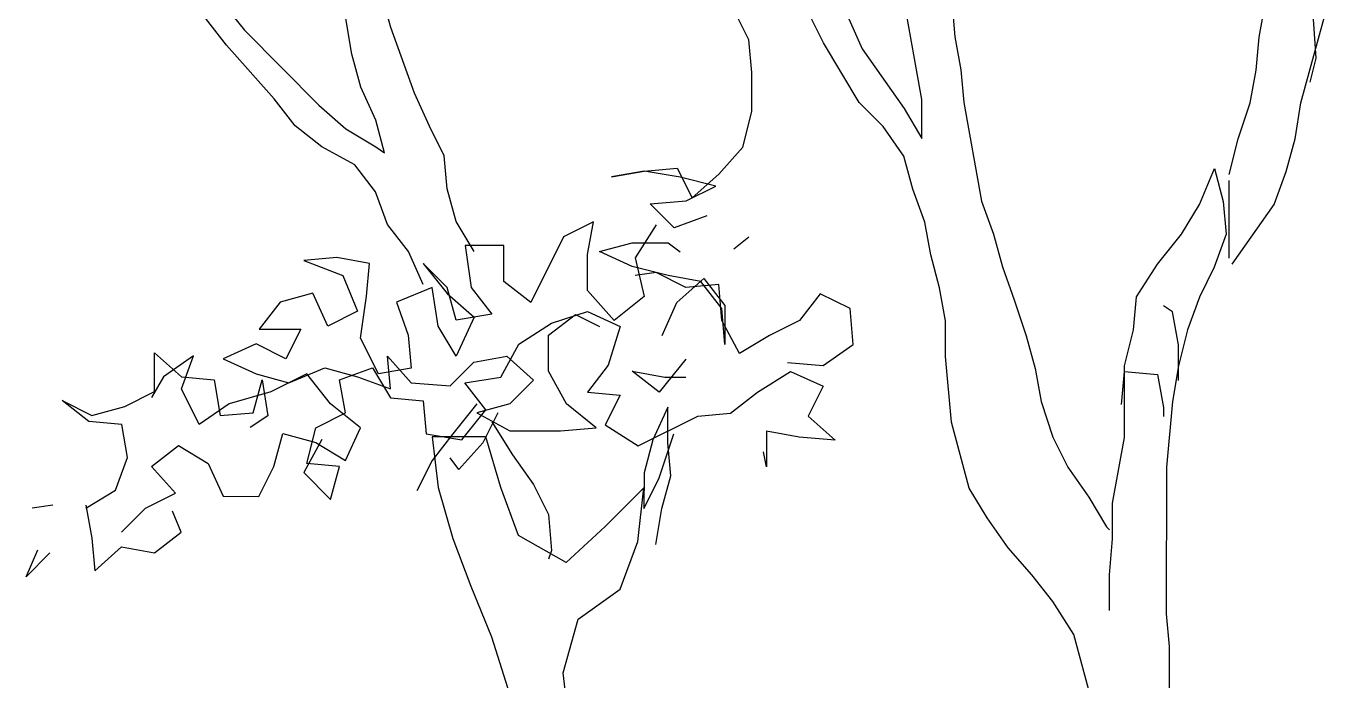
# Model space of a CAD drawing. Header units: millimetres. Extents: x 684983 to 685377, y 990360 to 990509.
# Drawn here: x 684986.3793 to 684986.6214, y 990361.189 to 990361.3107 of the extents above; entities that cross this region are included whole.
import ezdxf

# ---------------------------------------------------------------- set-up
doc = ezdxf.new("R2010")
doc.units = ezdxf.units.MM
doc.layers.add('TEAK', color=7, linetype='Continuous')

# ---------------------------------------------------------------- blocks, each defined once
blk = doc.blocks.new('A$C25655A80')
at = {"color": 62}
for p, q in [((-0.22661, 1.32777), (-0.22949, 1.33834)), ((-0.2814, 1.33647), (-0.27372, 1.32685)), ((-0.11126, 1.32381), (-0.11606, 1.33343)), ((-0.05552, 1.30454), (-0.06126, 1.33627)), ((-0.04588, 1.33625), (-0.04493, 1.32472)), ((0.05312, 1.32463), (0.05506, 1.3352)), ((0.06656, 1.30346), (0.07524, 1.33518)), ((-0.27949, 1.32205), (-0.28621, 1.3307)), ((-0.23912, 1.31913), (-0.24103, 1.33066)), ((-0.08723, 1.32283), (-0.09203, 1.33245)), ((-0.07953, 1.33148), (-0.07473, 1.3209)), ((0.07043, 1.33038), (0.07138, 1.31788)), ((-0.27372, 1.32685), (-0.24971, 1.30279)), ((-0.21894, 1.30661), (-0.22661, 1.32777)), ((-0.26413, 1.30473), (-0.27949, 1.32205)), ((-0.11031, 1.31324), (-0.11126, 1.32381)), ((-0.07571, 1.30359), (-0.08723, 1.32283)), ((-0.07473, 1.3209), (-0.06129, 1.30166)), ((-0.04493, 1.32472), (-0.04302, 1.31414)), ((0.05215, 1.31405), (0.05312, 1.32463)), ((-0.23624, 1.30855), (-0.23912, 1.31913)), ((0.07138, 1.31788), (0.06945, 1.31019)), ((-0.11032, 1.30074), (-0.11031, 1.31324)), ((-0.04302, 1.31414), (-0.04207, 1.30356)), ((0.05022, 1.30348), (0.05215, 1.31405)), ((-0.23145, 1.29797), (-0.23624, 1.30855)), ((-0.2574, 1.29607), (-0.26413, 1.30473)), ((-0.21415, 1.29603), (-0.21894, 1.30661)), ((-0.05553, 1.29204), (-0.05552, 1.30454)), ((-0.24971, 1.30279), (-0.24106, 1.29509)), ((-0.11321, 1.28921), (-0.11032, 1.30074)), ((-0.06803, 1.2959), (-0.07571, 1.30359)), ((-0.06129, 1.30166), (-0.05553, 1.29204)), ((-0.04207, 1.30356), (-0.03633, 1.27184)), ((0.04636, 1.29195), (0.05022, 1.30348)), ((0.06463, 1.29193), (0.06656, 1.30346)), ((-0.24876, 1.28933), (-0.2574, 1.29607)), ((-0.22857, 1.28739), (-0.23145, 1.29797)), ((-0.20935, 1.28641), (-0.21415, 1.29603)), ((-0.06131, 1.28628), (-0.06803, 1.2959)), ((-0.24106, 1.29509), (-0.23145, 1.28932)), ((0.04347, 1.28041), (0.04636, 1.29195)), ((0.06173, 1.28136), (0.06463, 1.29193)), ((-0.23819, 1.28356), (-0.24876, 1.28933)), ((-0.23145, 1.28932), (-0.22857, 1.28739)), ((-0.12091, 1.28056), (-0.11321, 1.28921)), ((-0.23147, 1.2749), (-0.23819, 1.28356)), ((-0.2084, 1.27584), (-0.20935, 1.28641)), ((-0.05843, 1.2757), (-0.06131, 1.28628)), ((-0.15552, 1.27964), (-0.14494, 1.28155)), ((-0.14494, 1.28155), (-0.15552, 1.27964)), ((-0.14494, 1.28155), (-0.13437, 1.2825)), ((-0.13341, 1.27962), (-0.14494, 1.28155)), ((-0.13437, 1.2825), (-0.12957, 1.27288)), ((-0.12188, 1.27672), (-0.13341, 1.27962)), ((-0.12957, 1.27288), (-0.12091, 1.28056)), ((0.05788, 1.27079), (0.06173, 1.28136)), ((-0.22763, 1.26432), (-0.23147, 1.2749)), ((-0.20552, 1.26526), (-0.2084, 1.27584)), ((-0.1315, 1.27192), (-0.12188, 1.27672)), ((-0.0546, 1.26512), (-0.05843, 1.2757)), ((0.04344, 1.2535), (0.04347, 1.27849)), ((-0.14303, 1.27097), (-0.1315, 1.27192)), ((-0.13535, 1.26327), (-0.14303, 1.27097)), ((-0.03633, 1.27184), (-0.03249, 1.26126)), ((0.0444, 1.25157), (0.05788, 1.27079)), ((-0.12477, 1.26711), (-0.13535, 1.26327)), ((-0.22091, 1.25566), (-0.22763, 1.26432)), ((-0.19976, 1.25564), (-0.20552, 1.26526)), ((-0.1613, 1.26522), (-0.17092, 1.26042)), ((-0.16323, 1.25465), (-0.1613, 1.26522)), ((-0.14112, 1.26424), (-0.14785, 1.25367)), ((-0.05268, 1.25455), (-0.0546, 1.26512)), ((-0.17092, 1.26042), (-0.18151, 1.23928)), ((-0.15939, 1.25561), (-0.14881, 1.25848)), ((-0.14881, 1.25848), (-0.13728, 1.25847)), ((-0.13728, 1.25847), (-0.13343, 1.25558)), ((-0.11613, 1.25653), (-0.11132, 1.26037)), ((-0.03249, 1.26126), (-0.02962, 1.25068)), ((-0.24398, 1.25376), (-0.25456, 1.25281)), ((-0.23341, 1.25183), (-0.24398, 1.25376)), ((-0.21611, 1.24508), (-0.22091, 1.25566)), ((-0.20264, 1.25757), (-0.20073, 1.24411)), ((-0.19015, 1.25756), (-0.20264, 1.25757)), ((-0.19016, 1.24602), (-0.19015, 1.25756)), ((-0.16324, 1.24311), (-0.16323, 1.25465)), ((-0.14882, 1.25079), (-0.15939, 1.25561)), ((-0.04981, 1.24397), (-0.05268, 1.25455)), ((-0.25456, 1.25281), (-0.24207, 1.24799)), ((-0.23438, 1.24126), (-0.23341, 1.25183)), ((-0.21611, 1.25181), (-0.20843, 1.24219)), ((-0.20843, 1.24412), (-0.21611, 1.25181)), ((-0.13729, 1.2479), (-0.14882, 1.25079)), ((-0.14785, 1.25367), (-0.14498, 1.24117)), ((-0.02962, 1.25068), (-0.02578, 1.2401)), ((-0.24207, 1.24799), (-0.23727, 1.23645)), ((-0.18151, 1.23928), (-0.19016, 1.24602)), ((-0.14113, 1.24886), (-0.14786, 1.24791)), ((-0.13152, 1.24405), (-0.14113, 1.24886)), ((-0.12671, 1.24596), (-0.13729, 1.2479)), ((-0.13441, 1.23924), (-0.12575, 1.24692)), ((-0.11999, 1.23731), (-0.12671, 1.24596)), ((-0.12575, 1.24692), (-0.11903, 1.23827)), ((-0.25169, 1.24223), (-0.26226, 1.23936)), ((-0.24689, 1.23165), (-0.25169, 1.24223)), ((-0.23632, 1.2278), (-0.23438, 1.24126)), ((-0.21323, 1.24412), (-0.22477, 1.23932)), ((-0.21132, 1.23162), (-0.21323, 1.24412)), ((-0.20555, 1.23354), (-0.20843, 1.24412)), ((-0.20843, 1.24219), (-0.19978, 1.23449)), ((-0.20073, 1.24411), (-0.19401, 1.23545)), ((-0.1546, 1.23349), (-0.16324, 1.24311)), ((-0.14498, 1.24117), (-0.1546, 1.23349)), ((-0.12095, 1.245), (-0.13152, 1.24405)), ((-0.12, 1.23346), (-0.12095, 1.245)), ((-0.08826, 1.24208), (-0.095, 1.23344)), ((-0.07866, 1.23727), (-0.08826, 1.24208)), ((-0.0479, 1.23339), (-0.04981, 1.24397)), ((-0.26226, 1.23936), (-0.269, 1.23071)), ((-0.22477, 1.23932), (-0.22094, 1.22875)), ((-0.13923, 1.22867), (-0.13441, 1.23924)), ((-0.11904, 1.22577), (-0.11999, 1.23731)), ((-0.11903, 1.23827), (-0.11904, 1.22577)), ((-0.0777, 1.22573), (-0.07866, 1.23727)), ((-0.02578, 1.2401), (-0.02195, 1.22856)), ((0.02516, 1.23621), (0.02228, 1.23814)), ((-0.23727, 1.23645), (-0.24689, 1.23165)), ((-0.19978, 1.23449), (-0.20556, 1.222)), ((-0.19401, 1.23545), (-0.20555, 1.23354)), ((-0.17575, 1.2287), (-0.1671, 1.23543)), ((-0.17479, 1.23255), (-0.16325, 1.23638)), ((-0.1671, 1.23543), (-0.15941, 1.23157)), ((-0.16325, 1.23638), (-0.15268, 1.23157)), ((-0.11424, 1.22288), (-0.12, 1.23346)), ((-0.095, 1.23344), (-0.10462, 1.22864)), ((-0.04791, 1.22186), (-0.0479, 1.23339)), ((0.02708, 1.22564), (0.02516, 1.23621)), ((-0.269, 1.23071), (-0.25554, 1.2307)), ((-0.25554, 1.2307), (-0.26036, 1.22109)), ((-0.22094, 1.22875), (-0.21998, 1.21817)), ((-0.20556, 1.222), (-0.21132, 1.23162)), ((-0.18537, 1.22583), (-0.17479, 1.23255)), ((-0.17577, 1.21717), (-0.17575, 1.2287)), ((-0.15268, 1.23157), (-0.15654, 1.21907)), ((-0.10462, 1.22864), (-0.11424, 1.22288)), ((-0.02195, 1.22856), (-0.01907, 1.21799)), ((-0.26997, 1.22591), (-0.28054, 1.22111)), ((-0.26036, 1.22109), (-0.26997, 1.22591)), ((-0.23056, 1.21626), (-0.23632, 1.2278)), ((-0.19115, 1.21526), (-0.18537, 1.22583)), ((-0.08732, 1.21901), (-0.0777, 1.22573)), ((0.02707, 1.2141), (0.02708, 1.22564)), ((-0.30266, 1.21056), (-0.30265, 1.22305)), ((-0.30265, 1.22305), (-0.29401, 1.21535)), ((-0.29016, 1.22208), (-0.29978, 1.21536)), ((-0.29401, 1.21151), (-0.29016, 1.22208)), ((-0.28054, 1.22111), (-0.26997, 1.21629)), ((-0.22767, 1.22202), (-0.21999, 1.21336)), ((-0.22672, 1.21145), (-0.22767, 1.22202)), ((-0.1998, 1.22008), (-0.18922, 1.22199)), ((-0.18922, 1.22199), (-0.18057, 1.21429)), ((-0.13154, 1.22097), (-0.1402, 1.21041)), ((-0.046, 1.20071), (-0.04791, 1.22186)), ((-0.26997, 1.21629), (-0.2594, 1.2134)), ((-0.25363, 1.21628), (-0.26517, 1.21052)), ((-0.2594, 1.2134), (-0.24786, 1.2182)), ((-0.24595, 1.20666), (-0.25363, 1.21628)), ((-0.24786, 1.2182), (-0.23729, 1.2153)), ((-0.24306, 1.21435), (-0.23248, 1.21818)), ((-0.23248, 1.21818), (-0.22672, 1.20856)), ((-0.21998, 1.21817), (-0.23056, 1.21626)), ((-0.20749, 1.21239), (-0.1998, 1.22008)), ((-0.17001, 1.20659), (-0.17577, 1.21717)), ((-0.15654, 1.21907), (-0.16327, 1.21043)), ((-0.14885, 1.21714), (-0.13828, 1.21521)), ((-0.1402, 1.21041), (-0.14885, 1.21714)), ((-0.10848, 1.21038), (-0.0979, 1.2171)), ((-0.09886, 1.21998), (-0.08732, 1.21901)), ((-0.0979, 1.2171), (-0.08733, 1.21228)), ((-0.01907, 1.21799), (-0.01716, 1.20741)), ((0.00879, 1.20643), (0.00977, 1.217)), ((0.00977, 1.217), (0.02034, 1.21603)), ((0.02034, 1.21603), (0.02225, 1.20545)), ((-0.29978, 1.21536), (-0.30363, 1.20863)), ((-0.29401, 1.21535), (-0.28343, 1.21438)), ((-0.28343, 1.21438), (-0.28152, 1.20285)), ((-0.27095, 1.2038), (-0.26805, 1.21437)), ((-0.26805, 1.21437), (-0.26614, 1.20283)), ((-0.24115, 1.20377), (-0.24306, 1.21435)), ((-0.23729, 1.2153), (-0.22672, 1.21145)), ((-0.21999, 1.21336), (-0.20749, 1.21239)), ((-0.20269, 1.21335), (-0.19115, 1.21526)), ((-0.19596, 1.20469), (-0.20269, 1.21335)), ((-0.18057, 1.21429), (-0.18827, 1.20661)), ((-0.13828, 1.21521), (-0.13155, 1.21521)), ((-0.08733, 1.21228), (-0.09215, 1.20267)), ((-0.33247, 1.2077), (-0.32286, 1.20288)), ((-0.32382, 1.20096), (-0.33247, 1.2077)), ((-0.31228, 1.20576), (-0.30266, 1.21056)), ((-0.28825, 1.19997), (-0.29401, 1.21151)), ((-0.26517, 1.21052), (-0.27863, 1.20669)), ((-0.22672, 1.20856), (-0.21615, 1.20759)), ((-0.21615, 1.20759), (-0.2152, 1.19702)), ((-0.16327, 1.21043), (-0.1527, 1.20946)), ((-0.1527, 1.20946), (-0.15752, 1.19985)), ((-0.11714, 1.20366), (-0.10848, 1.21038)), ((-0.32286, 1.20288), (-0.31228, 1.20576)), ((-0.27863, 1.20669), (-0.28825, 1.19997)), ((-0.28152, 1.20285), (-0.27095, 1.2038)), ((-0.25076, 1.19897), (-0.24115, 1.20377)), ((-0.23634, 1.19896), (-0.24595, 1.20666)), ((-0.19885, 1.20662), (-0.20655, 1.19701)), ((-0.20366, 1.19508), (-0.19596, 1.20469)), ((-0.18827, 1.20661), (-0.19885, 1.20373)), ((-0.19885, 1.20373), (-0.18828, 1.19795)), ((-0.19212, 1.20373), (-0.19694, 1.19412)), ((-0.1604, 1.19889), (-0.17001, 1.20659)), ((-0.13732, 1.2056), (-0.14214, 1.19503)), ((-0.13733, 1.19406), (-0.13732, 1.2056)), ((-0.12771, 1.20271), (-0.11714, 1.20366)), ((-0.01716, 1.20741), (-0.01332, 1.19587)), ((0.02225, 1.20545), (0.02225, 1.20257)), ((-0.31325, 1.19999), (-0.32382, 1.20096)), ((-0.31133, 1.18942), (-0.31325, 1.19999)), ((-0.26614, 1.20283), (-0.27191, 1.19899)), ((-0.19405, 1.20084), (-0.18733, 1.19026)), ((-0.15752, 1.19985), (-0.14695, 1.19311)), ((-0.14695, 1.19311), (-0.12771, 1.20271)), ((-0.09215, 1.20267), (-0.0835, 1.19497)), ((-0.04026, 1.17955), (-0.046, 1.20071)), ((-0.26423, 1.18649), (-0.26134, 1.19706)), ((-0.26134, 1.19706), (-0.25077, 1.19417)), ((-0.24884, 1.19513), (-0.25462, 1.18456)), ((-0.25366, 1.18744), (-0.25076, 1.19897)), ((-0.24116, 1.18839), (-0.23634, 1.19896)), ((-0.2152, 1.19702), (-0.20366, 1.19508)), ((-0.20655, 1.19701), (-0.21328, 1.18836)), ((-0.18828, 1.19795), (-0.17194, 1.19794)), ((-0.17194, 1.19794), (-0.1604, 1.19889)), ((-0.14214, 1.19503), (-0.14503, 1.18446)), ((-0.14023, 1.18253), (-0.13541, 1.19694)), ((-0.10561, 1.19788), (-0.10562, 1.18634)), ((-0.09504, 1.19595), (-0.10561, 1.19788)), ((-0.0835, 1.19497), (-0.09504, 1.19595)), ((-0.01332, 1.19587), (-0.00853, 1.18625)), ((-0.30365, 1.18652), (-0.29499, 1.19325)), ((-0.29499, 1.19325), (-0.28538, 1.18747)), ((-0.25077, 1.19417), (-0.24116, 1.18839)), ((-0.19694, 1.19412), (-0.20463, 1.18547)), ((-0.13638, 1.18349), (-0.13733, 1.19406)), ((-0.10562, 1.18634), (-0.10658, 1.19115)), ((-0.31519, 1.17884), (-0.31133, 1.18942)), ((-0.28538, 1.18747), (-0.28058, 1.17689)), ((-0.24308, 1.18647), (-0.25366, 1.18744)), ((-0.2181, 1.17876), (-0.21328, 1.18836)), ((-0.21328, 1.18836), (-0.2181, 1.17876)), ((-0.20463, 1.18547), (-0.20751, 1.18932)), ((-0.18733, 1.19026), (-0.18061, 1.18064)), ((-0.29596, 1.17787), (-0.30365, 1.18652)), ((-0.26905, 1.17688), (-0.26423, 1.18649)), ((-0.25462, 1.18456), (-0.24598, 1.1759)), ((-0.24598, 1.1759), (-0.24308, 1.18647)), ((-0.14503, 1.18446), (-0.14504, 1.17292)), ((-0.14504, 1.17292), (-0.14023, 1.18253)), ((-0.13928, 1.17292), (-0.13638, 1.18349)), ((-0.00853, 1.18625), (-0.00181, 1.17664)), ((-0.32481, 1.17309), (-0.31519, 1.17884)), ((-0.18061, 1.18064), (-0.17581, 1.17103)), ((-0.0345, 1.16994), (-0.04026, 1.17955)), ((-0.33538, 1.17406), (-0.34211, 1.1731)), ((-0.32481, 1.17405), (-0.32289, 1.16347)), ((-0.30558, 1.17307), (-0.29596, 1.17787)), ((-0.28058, 1.17689), (-0.26905, 1.17688)), ((-0.00181, 1.17664), (0.00395, 1.16702)), ((-0.31328, 1.16538), (-0.30558, 1.17307)), ((-0.29405, 1.16537), (-0.29693, 1.1721)), ((-0.17581, 1.17103), (-0.17486, 1.15949)), ((-0.14121, 1.16138), (-0.13928, 1.17292)), ((-0.02778, 1.16032), (-0.0345, 1.16994)), ((0.00395, 1.16702), (0.00491, 1.16605)), ((-0.32289, 1.16347), (-0.32194, 1.1529)), ((-0.30271, 1.15865), (-0.29405, 1.16537)), ((-0.34405, 1.15099), (-0.3402, 1.15964)), ((-0.33636, 1.15868), (-0.34405, 1.15099)), ((-0.32194, 1.1529), (-0.31328, 1.16058)), ((-0.31328, 1.16058), (-0.30271, 1.15865)), ((-0.17486, 1.15949), (-0.17582, 1.15661)), ((-0.02009, 1.15166), (-0.02778, 1.16032)), ((-0.01337, 1.143), (-0.02009, 1.15166)), ((-0.00665, 1.13242), (-0.01337, 1.143)), ((0.00197, 1.10069), (-0.00665, 1.13242))]:
    blk.add_line(p, q, dxfattribs=at)
for p, q in [((0.03385, 1.27081), (0.03866, 1.28234)), ((0.03866, 1.28234), (0.04154, 1.27176)), ((0.02807, 1.2612), (0.03385, 1.27081)), ((0.04154, 1.27176), (0.04249, 1.26119)), ((0.02037, 1.2516), (0.02807, 1.2612)), ((0.04249, 1.26119), (0.03864, 1.25062)), ((0.01363, 1.24103), (0.02037, 1.2516)), ((0.03864, 1.25062), (0.03382, 1.24101)), ((0.01266, 1.23045), (0.01363, 1.24103)), ((0.03382, 1.24101), (0.02997, 1.23044)), ((0.00977, 1.21892), (0.01266, 1.23045)), ((0.02997, 1.23044), (0.02707, 1.21891)), ((0.00975, 1.19585), (0.00977, 1.21892)), ((0.02707, 1.21891), (0.02514, 1.20737)), ((0.02514, 1.20737), (0.0232, 1.18623)), ((-0.21328, 1.19605), (-0.21137, 1.17971)), ((-0.19597, 1.19604), (-0.21328, 1.19605)), ((-0.19118, 1.17969), (-0.19597, 1.19604)), ((0.00588, 1.17471), (0.00975, 1.19585)), ((0.0232, 1.18623), (0.02315, 1.13912)), ((-0.21137, 1.17971), (-0.20658, 1.16336)), ((-0.18543, 1.16431), (-0.19118, 1.17969)), ((-0.14504, 1.17965), (-0.15755, 1.16716)), ((-0.14698, 1.16235), (-0.14504, 1.17965)), ((0.00587, 1.16317), (0.00588, 1.17471)), ((-0.15755, 1.16716), (-0.17005, 1.15564)), ((-0.20658, 1.16336), (-0.20082, 1.14798)), ((-0.17005, 1.15564), (-0.18543, 1.16431)), ((-0.15276, 1.14697), (-0.14698, 1.16235)), ((0.0049, 1.15164), (0.00587, 1.16317)), ((0.00489, 1.1401), (0.0049, 1.15164)), ((-0.20082, 1.14798), (-0.19411, 1.13163)), ((-0.16623, 1.13737), (-0.15276, 1.14697)), ((-0.17105, 1.12007), (-0.16623, 1.13737)), ((0.02315, 1.13912), (0.0241, 1.12855)), ((-0.19411, 1.13163), (-0.18836, 1.11336)), ((0.0241, 1.12855), (0.02408, 1.10451)), ((-0.16914, 1.10373), (-0.17105, 1.12007))]:
    blk.add_line(p, q)
blk = doc.blocks.new('TR')
blk.add_blockref('A$C25655A80', (0.01921, 0.01485, 1.34531))

msp = doc.modelspace()

# ---------------------------------------------------------------- block references
at = {"layer": 'TEAK', "xscale": 0.5773557909751782, "yscale": 0.5773557909751782, "zscale": 0.5773557909751782}
msp.add_blockref('TR', (684986.56684, 990360.53528, -0.77672), dxfattribs=at)

doc.saveas('drawing.dxf')
